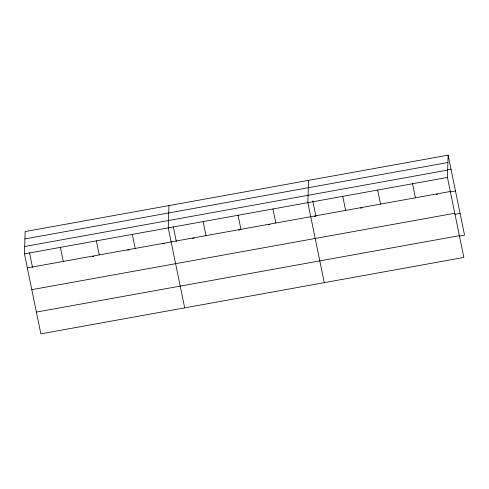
<?xml version="1.0" encoding="UTF-8"?>
<svg xmlns="http://www.w3.org/2000/svg" width="489" height="489" viewBox="0 0 489 489"><rect width="100%" height="100%" fill="white"/><g stroke="black" fill="none" stroke-linecap="round" stroke-linejoin="round"><path stroke-width="0.73" d="M448.132 155.147L447.429 177.446L463.847 257.44L40.868 333.853L24.45 253.858L25.153 231.56L448.132 155.147L464.55 235.142L459.354 236.083M168.962 205.582L168.265 227.874L184.683 307.874M308.547 180.362L307.844 202.66L324.268 282.654M24.921 238.919L447.9 162.507M447.301 169.866L451.011 169.194M24.682 246.499L447.661 170.086M24.45 253.858L447.429 177.446M27.335 267.905L450.314 191.492M92.421 256.548L93.919 256.273M127.629 250.185L129.127 249.916M162.831 243.828L164.328 243.553M192.648 238.436L194.133 238.174M238.681 230.123L240.166 229.854M268.382 224.757L269.867 224.488M314.415 216.444L315.894 216.175L312.771 200.942M360.442 208.125L361.927 207.856M436.176 194.445L437.661 194.176M450.283 191.896L455.479 190.954M31.803 289.665L454.782 213.253M454.886 214.316L460.082 213.381M36.406 312.092L459.385 235.674M412.533 183.748L415.418 197.794M377.636 190.05L380.521 204.096M342.74 196.358L345.625 210.404M272.948 208.962L275.833 223.008M238.057 215.27L240.936 229.317M203.161 221.572L206.04 235.619M173.338 226.884L176.315 241.389M132.311 234.372L135.19 248.418M96.357 240.869L99.243 254.916M60.404 247.361L63.289 261.407M29.523 252.862L32.5 267.373"/></g></svg>
